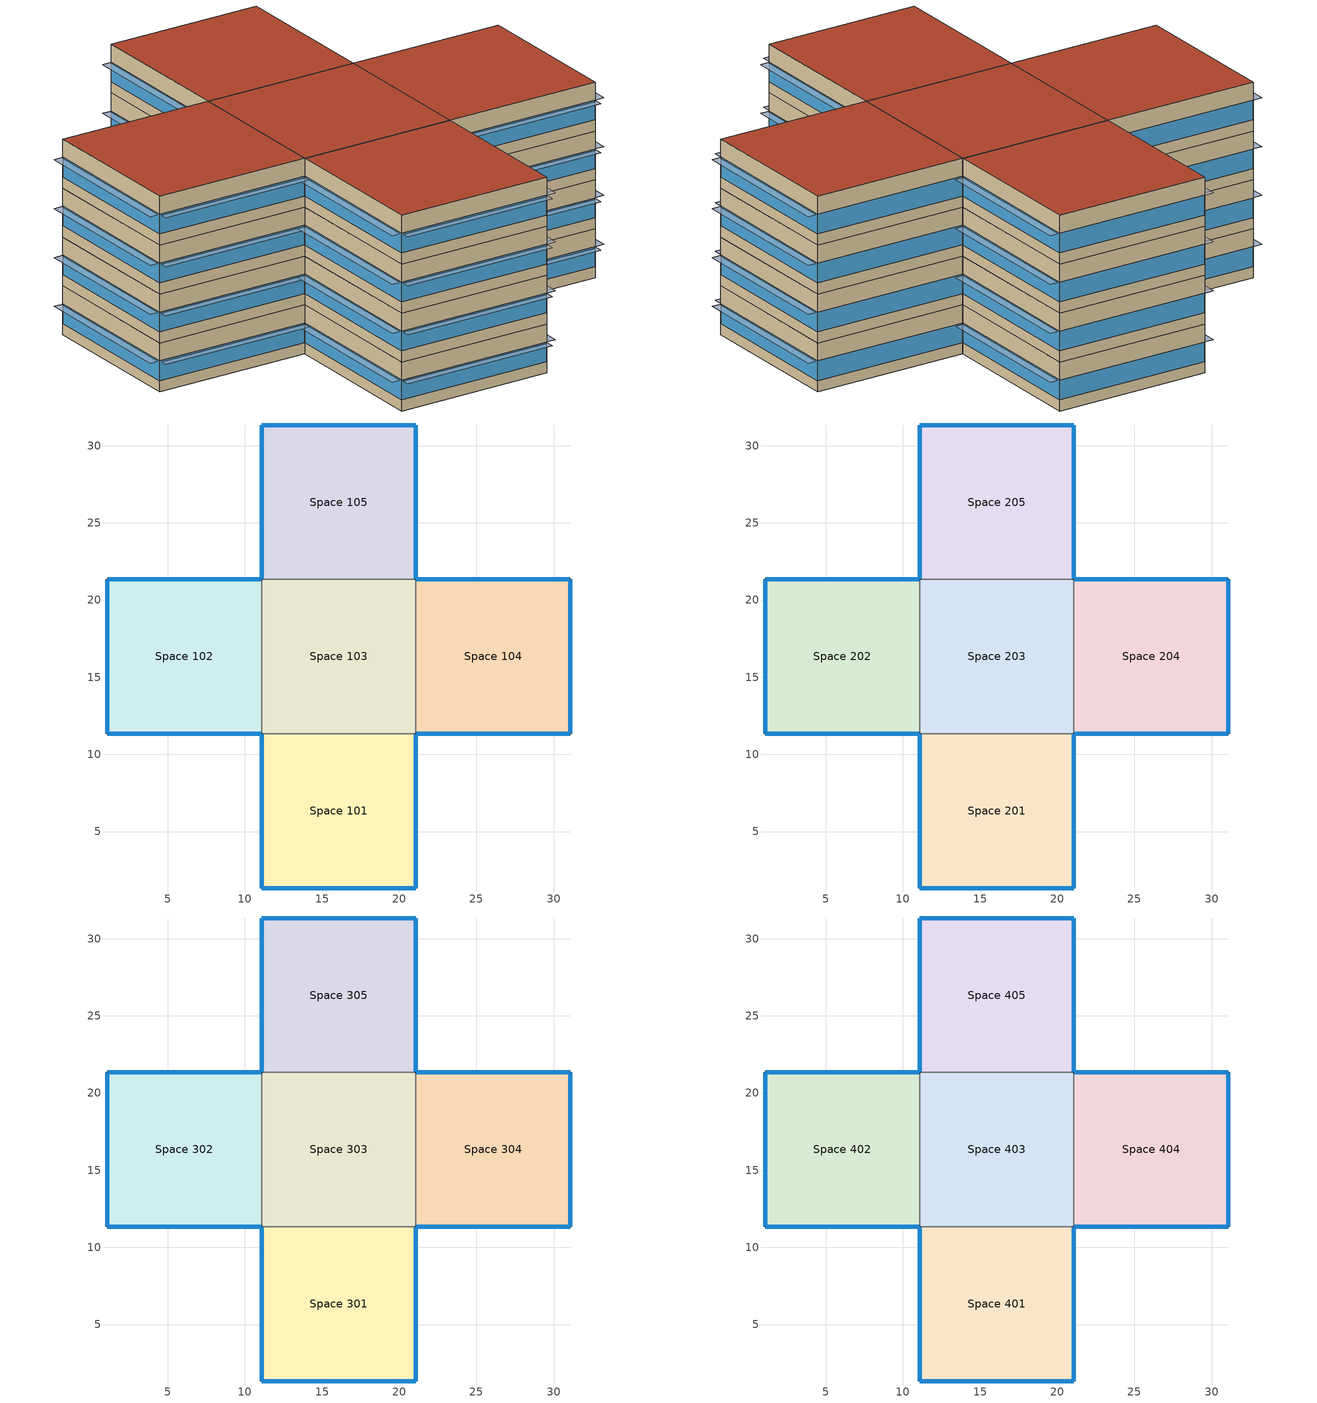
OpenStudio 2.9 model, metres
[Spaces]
Space 101
 floor ground: 21.08,11.34 21.08,1.34 11.08,1.34 11.08,11.34 z0
 wall outside: 11.08,11.34 11.08,1.34 21.08,1.34 21.08,11.34 z0:3.05
 wall to Space 103: 21.08,11.34 11.08,11.34 z0:3.05
 window: 11.1,1.34 21.05,1.34 / 21.08,1.37 21.08,11.32 / 11.08,11.32 11.08,1.37 z0.7:1.93
Space 102
 floor ground: 1.08,21.34 11.08,21.34 11.08,11.34 1.08,11.34 z0
 wall outside: 11.08,21.34 1.08,21.34 1.08,11.34 11.08,11.34 z0:3.05
 wall to Space 103: 11.08,11.34 11.08,21.34 z0:3.05
 window: 1.08,21.32 1.08,11.37 / 11.05,21.34 1.1,21.34 / 1.1,11.34 11.05,11.34 z0.7:1.93
Space 103
 floor ground: 21.08,21.34 21.08,11.34 11.08,11.34 11.08,21.34 z0
 wall to Space 105: 21.08,21.34 11.08,21.34 z0:3.05
 wall to Space 104: 21.08,11.34 21.08,21.34 z0:3.05
Space 104
 floor ground: 31.08,21.34 31.08,11.34 21.08,11.34 21.08,21.34 z0
 wall outside: 21.08,11.34 31.08,11.34 31.08,21.34 21.08,21.34 z0:3.05
 window: 31.05,21.34 21.1,21.34 / 31.08,11.37 31.08,21.32 / 21.1,11.34 31.05,11.34 z0.7:1.93
Space 105
 floor ground: 21.08,31.34 21.08,21.34 11.08,21.34 11.08,31.34 z0
 wall outside: 21.08,21.34 21.08,31.34 11.08,31.34 11.08,21.34 z0:3.05
 window: 11.08,31.32 11.08,21.37 / 21.05,31.34 11.1,31.34 / 21.08,21.37 21.08,31.32 z0.7:1.93
Space 201
 floor to Space 101: 21.08,11.34 21.08,1.34 11.08,1.34 11.08,11.34 z3.05
 wall outside: 11.08,11.34 11.08,1.34 21.08,1.34 21.08,11.34 z3.05:6.1
 wall to Space 203: 21.08,11.34 11.08,11.34 z3.05:6.1
 window: 11.1,1.34 21.05,1.34 / 11.08,11.32 11.08,1.37 / 21.08,1.37 21.08,11.32 z3.75:4.97
Space 202
 floor to Space 102: 11.08,21.34 11.08,11.34 1.08,11.34 1.08,21.34 z3.05
 wall outside: 11.08,21.34 1.08,21.34 1.08,11.34 11.08,11.34 z3.05:6.1
 wall to Space 203: 11.08,11.34 11.08,21.34 z3.05:6.1
 window: 1.08,21.32 1.08,11.37 / 11.05,21.34 1.1,21.34 / 1.1,11.34 11.05,11.34 z3.75:4.97
Space 203
 floor to Space 103: 21.08,21.34 21.08,11.34 11.08,11.34 11.08,21.34 z3.05
 wall to Space 205: 21.08,21.34 11.08,21.34 z3.05:6.1
 wall to Space 204: 21.08,11.34 21.08,21.34 z3.05:6.1
Space 204
 floor to Space 104: 31.08,21.34 31.08,11.34 21.08,11.34 21.08,21.34 z3.05
 wall outside: 21.08,11.34 31.08,11.34 31.08,21.34 21.08,21.34 z3.05:6.1
 window: 21.1,11.34 31.05,11.34 / 31.05,21.34 21.1,21.34 / 31.08,11.37 31.08,21.32 z3.75:4.97
Space 205
 floor to Space 105: 21.08,31.34 21.08,21.34 11.08,21.34 11.08,31.34 z3.05
 wall outside: 21.08,21.34 21.08,31.34 11.08,31.34 11.08,21.34 z3.05:6.1
 window: 11.08,31.32 11.08,21.37 / 21.05,31.34 11.1,31.34 / 21.08,21.37 21.08,31.32 z3.75:4.97
Space 301
 floor to Space 201: 21.08,11.34 21.08,1.34 11.08,1.34 11.08,11.34 z6.1
 wall outside: 11.08,11.34 11.08,1.34 21.08,1.34 21.08,11.34 z6.1:9.14
 wall to Space 303: 21.08,11.34 11.08,11.34 z6.1:9.14
 window: 21.08,1.37 21.08,11.32 / 11.1,1.34 21.05,1.34 / 11.08,11.32 11.08,1.37 z6.8:8.02
Space 302
 floor to Space 202: 11.08,21.34 11.08,11.34 1.08,11.34 1.08,21.34 z6.1
 wall outside: 11.08,21.34 1.08,21.34 1.08,11.34 11.08,11.34 z6.1:9.14
 wall to Space 303: 11.08,11.34 11.08,21.34 z6.1:9.14
 window: 1.08,21.32 1.08,11.37 / 11.05,21.34 1.1,21.34 / 1.1,11.34 11.05,11.34 z6.8:8.02
Space 303
 floor to Space 203: 21.08,21.34 21.08,11.34 11.08,11.34 11.08,21.34 z6.1
 wall to Space 305: 21.08,21.34 11.08,21.34 z6.1:9.14
 wall to Space 304: 21.08,11.34 21.08,21.34 z6.1:9.14
Space 304
 floor to Space 204: 31.08,21.34 31.08,11.34 21.08,11.34 21.08,21.34 z6.1
 wall outside: 21.08,11.34 31.08,11.34 31.08,21.34 21.08,21.34 z6.1:9.14
 window: 31.05,21.34 21.1,21.34 / 31.08,11.37 31.08,21.32 / 21.1,11.34 31.05,11.34 z6.8:8.02
Space 305
 floor to Space 205: 21.08,31.34 21.08,21.34 11.08,21.34 11.08,31.34 z6.1
 wall outside: 21.08,21.34 21.08,31.34 11.08,31.34 11.08,21.34 z6.1:9.14
 window: 11.08,31.32 11.08,21.37 / 21.05,31.34 11.1,31.34 / 21.08,21.37 21.08,31.32 z6.8:8.02
Space 401
 floor to Space 301: 21.08,11.34 21.08,1.34 11.08,1.34 11.08,11.34 z9.14
 wall outside: 11.08,11.34 11.08,1.34 21.08,1.34 21.08,11.34 z9.14:12.19
 wall to Space 403: 21.08,11.34 11.08,11.34 z9.14:12.19
 window: 21.08,1.37 21.08,11.32 / 11.1,1.34 21.05,1.34 / 11.08,11.32 11.08,1.37 z9.84:11.07
 roof outside: 21.08,1.34 21.08,11.34 11.08,11.34 11.08,1.34 z12.19
Space 402
 floor to Space 302: 11.08,21.34 11.08,11.34 1.08,11.34 1.08,21.34 z9.14
 wall outside: 11.08,21.34 1.08,21.34 1.08,11.34 11.08,11.34 z9.14:12.19
 wall to Space 403: 11.08,11.34 11.08,21.34 z9.14:12.19
 window: 1.1,11.34 11.05,11.34 / 1.08,21.32 1.08,11.37 / 11.05,21.34 1.1,21.34 z9.84:11.07
 roof outside: 11.08,11.34 11.08,21.34 1.08,21.34 1.08,11.34 z12.19
Space 403
 floor to Space 303: 21.08,21.34 21.08,11.34 11.08,11.34 11.08,21.34 z9.14
 wall to Space 405: 21.08,21.34 11.08,21.34 z9.14:12.19
 wall to Space 404: 21.08,11.34 21.08,21.34 z9.14:12.19
 roof outside: 21.08,11.34 21.08,21.34 11.08,21.34 11.08,11.34 z12.19
Space 404
 floor to Space 304: 31.08,21.34 31.08,11.34 21.08,11.34 21.08,21.34 z9.14
 wall outside: 21.08,11.34 31.08,11.34 31.08,21.34 21.08,21.34 z9.14:12.19
 window: 31.05,21.34 21.1,21.34 / 31.08,11.37 31.08,21.32 / 21.1,11.34 31.05,11.34 z9.84:11.07
 roof outside: 31.08,11.34 31.08,21.34 21.08,21.34 21.08,11.34 z12.19
Space 405
 floor to Space 305: 21.08,31.34 21.08,21.34 11.08,21.34 11.08,31.34 z9.14
 wall outside: 21.08,21.34 21.08,31.34 11.08,31.34 11.08,21.34 z9.14:12.19
 window: 11.08,31.32 11.08,21.37 / 21.05,31.34 11.1,31.34 / 21.08,21.37 21.08,31.32 z9.84:11.07
 roof outside: 21.08,21.34 21.08,31.34 11.08,31.34 11.08,21.34 z12.19
shading: 31.05,10.73 31.05,11.34 21.1,11.34 21.1,10.73 z11.07; 11.08,1.37 11.08,11.32 10.47,11.32 10.47,1.37 z8.02; 21.05,0.73 21.05,1.34 11.1,1.34 11.1,0.73 z1.93; 21.69,21.37 21.69,31.32 21.08,31.32 21.08,21.37 z8.02; 1.08,11.37 1.08,21.32 0.47,21.32 0.47,11.37 z1.93; 1.08,11.37 1.08,21.32 0.47,21.32 0.47,11.37 z4.97; 21.69,1.37 21.69,11.32 21.08,11.32 21.08,1.37 z8.02; 11.05,10.73 11.05,11.34 1.1,11.34 1.1,10.73 z1.93; 11.08,21.37 11.08,31.32 10.47,31.32 10.47,21.37 z4.97; 21.69,21.37 21.69,31.32 21.08,31.32 21.08,21.37 z1.93; 21.69,1.37 21.69,11.32 21.08,11.32 21.08,1.37 z1.93; 21.69,1.37 21.69,11.32 21.08,11.32 21.08,1.37 z11.07; 11.08,1.37 11.08,11.32 10.47,11.32 10.47,1.37 z1.93; 31.05,10.73 31.05,11.34 21.1,11.34 21.1,10.73 z1.93; 31.69,11.37 31.69,21.32 31.08,21.32 31.08,11.37 z1.93; 21.05,0.73 21.05,1.34 11.1,1.34 11.1,0.73 z4.97; 11.08,21.37 11.08,31.32 10.47,31.32 10.47,21.37 z8.02; 11.08,21.37 11.08,31.32 10.47,31.32 10.47,21.37 z1.93; 31.05,10.73 31.05,11.34 21.1,11.34 21.1,10.73 z4.97; 11.08,1.37 11.08,11.32 10.47,11.32 10.47,1.37 z4.97; 21.69,1.37 21.69,11.32 21.08,11.32 21.08,1.37 z4.97; 11.05,10.73 11.05,11.34 1.1,11.34 1.1,10.73 z4.97; 21.69,21.37 21.69,31.32 21.08,31.32 21.08,21.37 z4.97; 31.69,11.37 31.69,21.32 31.08,21.32 31.08,11.37 z4.97; 21.05,0.73 21.05,1.34 11.1,1.34 11.1,0.73 z8.02; 1.08,11.37 1.08,21.32 0.47,21.32 0.47,11.37 z8.02; 11.05,10.73 11.05,11.34 1.1,11.34 1.1,10.73 z8.02; 21.69,21.37 21.69,31.32 21.08,31.32 21.08,21.37 z11.07; 11.05,10.73 11.05,11.34 1.1,11.34 1.1,10.73 z11.07; 31.69,11.37 31.69,21.32 31.08,21.32 31.08,11.37 z8.02; 31.05,10.73 31.05,11.34 21.1,11.34 21.1,10.73 z8.02; 21.05,0.73 21.05,1.34 11.1,1.34 11.1,0.73 z11.07; 11.08,1.37 11.08,11.32 10.47,11.32 10.47,1.37 z11.07; 1.08,11.37 1.08,21.32 0.47,21.32 0.47,11.37 z11.07; 31.69,11.37 31.69,21.32 31.08,21.32 31.08,11.37 z11.07; 11.08,21.37 11.08,31.32 10.47,31.32 10.47,21.37 z11.07
[Building]
Building 1: Space Type=189.1-2009 - Office - OpenOffice - CZ4-8; Default Construction Set=189.1-2009 - CZ5 - Office
[Site]
ISTANBUL: Latitude {deg}=40.97; Longitude {deg}=28.82; Time Zone {hr}=2; Elevation {m}=37
[ClimateZones]
Climate Zone Institution Name 1=ASHRAE; Climate Zone Document Name 1=ANSI/ASHRAE Standard 169; Climate Zone Document Year 1=2006; Climate Zone Institution Name 2=CEC; Climate Zone Document Name 2=California Climate Zone Descriptions; Climate Zone Document Year 2=1995
[SizingPeriod:DesignDay] Barometric Pressure {Pa}=100881; Sky Clearness=0; Rain Indicator=0; Snow Indicator=0; Day of Month=21; Daylight Saving Time Indicator=0; Dry-Bulb Temperature Range Modifier Type=DefaultMultipliers
Name | Maximum Dry-Bulb Temperature {C} | Daily Dry-Bulb Temperature Range {deltaC} | Humidity Indicating Conditions at Maximum Dry-Bulb | Wind Speed {m/s} | Wind Direction {deg} | Month | Day Type | Humidity Indicating Type | Solar Model Indicator | ASHRAE Taub | ASHRAE Taud
ISTANBUL Ann Htg 99.6% Condns DB | -2.6 | 0 | -2.6 | 6.2 | 0 | 2 | WinterDesignDay | Wetbulb | ASHRAEClearSky
ISTANBUL Ann Hum_n 99.6% Condns DP=>MCDB | 0.6 | 0 | -7.2 | 6.2 | 0 | 2 | WinterDesignDay | Dewpoint | ASHRAEClearSky
ISTANBUL Ann Htg Wind 99.6% Condns WS=>MCDB | 1.3 | 0 | 1.3 | 13.8 | 0 | 2 | WinterDesignDay | Wetbulb | ASHRAEClearSky
ISTANBUL Ann Clg .4% Condns DB=>MWB | 31.1 | 7.7 | 21.4 | 5.8 | 30 | 8 | SummerDesignDay | Wetbulb | ASHRAETau | 0.47 | 1.973
ISTANBUL Ann Clg .4% Condns WB=>MDB | 27.6 | 7.7 | 24.3 | 5.8 | 30 | 8 | SummerDesignDay | Wetbulb | ASHRAETau | 0.47 | 1.973
ISTANBUL Ann Clg .4% Condns DP=>MDB | 26.2 | 7.7 | 23.2 | 5.8 | 30 | 8 | SummerDesignDay | Dewpoint | ASHRAETau | 0.47 | 1.973
ISTANBUL Ann Clg .4% Condns Enth=>MDB | 27.5 | 7.7 | 73600 | 5.8 | 30 | 8 | SummerDesignDay | Enthalpy | ASHRAETau | 0.47 | 1.973
[DefaultConstructionSet] Interior Partition Construction=Interior Partition
Name | Default Exterior Surface Constructions | Default Interior Surface Constructions | Default Ground Contact Surface Constructions | Default Exterior SubSurface Constructions | Default Interior SubSurface Constructions
189.1-2009 - CZ5 - Office | Default Surface Constructions 13 | Default Surface Constructions 14 | Default Surface Constructions 15 | Default Sub Surface Constructions 9 | Default Sub Surface Constructions 10
My Custom Construction Set 3 | Default Surface Constructions 28 | Default Surface Constructions 29 | Default Surface Constructions 30 | Default Sub Surface Constructions 19 | Default Sub Surface Constructions 20
[DefaultSurfaceConstructions]
Name | Floor Construction | Wall Construction | Roof Ceiling Construction
Default Surface Constructions 13 | ExtSlabCarpet 4in ClimateZone 1-8 | ASHRAE 189.1-2009 ExtWall Mass ClimateZone 5 | ASHRAE 189.1-2009 ExtRoof IEAD ClimateZone 2-5
Default Surface Constructions 14; Default Surface Constructions 29 | Interior Floor | Interior Wall | Interior Ceiling
Default Surface Constructions 15; Default Surface Constructions 30 | ExtSlabCarpet 4in ClimateZone 1-8 | ExtSlabCarpet 4in ClimateZone 1-8 | ExtSlabCarpet 4in ClimateZone 1-8
Default Surface Constructions 28 | ExtSlabCarpet 4in ClimateZone 1-8 | My Custom Wall Exterior 3 | ASHRAE 189.1-2009 ExtRoof IEAD ClimateZone 1
[Construction]
ExtSlabCarpet 4in ClimateZone 1-8: MAT-CC05 4 HW CONCRETE, CP02 CARPET PAD
ASHRAE 189.1-2009 ExtRoof IEAD ClimateZone 1: Roof Membrane, Roof Insulation [18], Metal Decking
Interior Floor: F16 Acoustic tile, F05 Ceiling air space resistance, M11 100mm lightweight concrete
Interior Wall: G01a 19mm gypsum board, F04 Wall air space resistance, G01a 19mm gypsum board
Interior Ceiling: M11 100mm lightweight concrete, F05 Ceiling air space resistance, F16 Acoustic tile
ASHRAE 189.1-2009 ExtWindow ClimateZone 1: Theoretical Glass [167]
Exterior Door: F08 Metal surface, I01 25mm insulation board
Interior Window: Clear 3mm
Interior Door; Interior Partition: G05 25mm wood
ASHRAE 189.1-2009 ExtRoof IEAD ClimateZone 2-5: Roof Membrane, Roof Insulation [21], Metal Decking
ASHRAE 189.1-2009 ExtWindow ClimateZone 4-5: Theoretical Glass [207]
ASHRAE 189.1-2009 ExtWall Mass ClimateZone 5: 1IN Stucco, 8IN Concrete HW, Wall Insulation [40], 1/2IN Gypsum
My Custom Wall Exterior 3: Stucco 2.5 cm, Concrete 20cm, Wall Insulation 8 cm, Gypsum Board 1.2 cm
[Material] Thermal Absorptance=0.9
Name | Roughness | Thickness {m} | Conductivity {W/m-K} | Density {kg/m3} | Specific Heat {J/kg-K} | Solar Absorptance | Visible Absorptance
MAT-CC05 4 HW CONCRETE | Rough | 0.1016 | 1.311 | 2240 | 836.8 | 0.85 | 0.85
1IN Stucco | Smooth | 0.0253 | 0.6918 | 1858 | 837 | 0.92 | 0.92
8IN Concrete HW; Concrete 20cm | MediumRough | 0.2033 | 1.7296 | 2243 | 837 | 0.65 | 0.65
1/2IN Gypsum; Gypsum Board 1.2 cm | Smooth | 0.0127 | 0.16 | 784.9 | 830 | 0.4 | 0.4
Roof Membrane | VeryRough | 0.0095 | 0.16 | 1121.29 | 1460 | 0.7 | 0.7
Roof Insulation [18] | MediumRough | 0.1693 | 0.049 | 265 | 836.8 | 0.7 | 0.7
Metal Decking | MediumSmooth | 0.0015 | 45.006 | 7680 | 418.4 | 0.6 | 0.6
F16 Acoustic tile | MediumSmooth | 0.0191 | 0.06 | 368 | 590 | 0.3 | 0.3
M11 100mm lightweight concrete | MediumRough | 0.1016 | 0.53 | 1280 | 840 | 0.5 | 0.5
G01a 19mm gypsum board | MediumSmooth | 0.019 | 0.16 | 800 | 1090 | 0.4 | 0.4
F08 Metal surface | Smooth | 0.0008 | 45.28 | 7824 | 500 | 0.7 | 0.7
I01 25mm insulation board | MediumRough | 0.0254 | 0.03 | 43 | 1210 | 0.6 | 0.6
G05 25mm wood | MediumSmooth | 0.0254 | 0.15 | 608 | 1630 | 0.5 | 0.5
Roof Insulation [21] | MediumRough | 0.2105 | 0.049 | 265 | 836.8 | 0.7 | 0.7
Wall Insulation [40]; Wall Insulation 8 cm | MediumRough | 0.08 | 0.0432 | 91 | 837 | 0.5 | 0.5
Stucco 2.5 cm | Smooth | 0.025 | 0.6918 | 1858 | 837 | 0.92 | 0.92
[Material:NoMass]
CP02 CARPET PAD: Roughness=Smooth; Thermal Resistance {m2-K/W}=0.1; Thermal Absorptance=0.9; Solar Absorptance=0.8; Visible Absorptance=0.8
[Material:AirGap]
Name | Thermal Resistance {m2-K/W}
F05 Ceiling air space resistance | 0.18
F04 Wall air space resistance | 0.15
[DefaultSubSurfaceConstructions]
Name | Fixed Window Construction | Operable Window Construction | Door Construction | Tubular Daylight Dome Construction | Tubular Daylight Diffuser Construction
Default Sub Surface Constructions 9 | ASHRAE 189.1-2009 ExtWindow ClimateZone 4-5 | ASHRAE 189.1-2009 ExtWindow ClimateZone 4-5 | Exterior Door | Interior Window | Interior Window
Default Sub Surface Constructions 10; Default Sub Surface Constructions 20 | Interior Window | Interior Window | Interior Door
Default Sub Surface Constructions 19 | ASHRAE 189.1-2009 ExtWindow ClimateZone 1 | ASHRAE 189.1-2009 ExtWindow ClimateZone 1 | Exterior Door | Interior Window | Interior Window
[WindowMaterial:Glazing] Optical Data Type=SpectralAverage; Thickness {m}=0.003; Back Side Solar Reflectance at Normal Incidence=0; Back Side Visible Reflectance at Normal Incidence=0; Infrared Transmittance at Normal Incidence=0; Dirt Correction Factor for Solar and Visible Transmittance=1; Solar Diffusing=No
Name | Solar Transmittance at Normal Incidence | Front Side Solar Reflectance at Normal Incidence | Visible Transmittance at Normal Incidence | Front Side Visible Reflectance at Normal Incidence | Front Side Infrared Hemispherical Emissivity | Back Side Infrared Hemispherical Emissivity | Conductivity {W/m-K}
Theoretical Glass [167] | 0.2374 | 0.7126 | 0.2512 | 0.6988 | 0.985 | 0.985 | 2.1073
Clear 3mm | 0.837 | 0.075 | 0.898 | 0.081 | 0.84 | 0.84 | 0.9
Theoretical Glass [207] | 0.3311 | 0.6189 | 0.44 | 0.51 | 0.9 | 0.9 | 0.0133
[WindowMaterial:Blind]
Window Material Blind 1: Slat Width {m}=0.025; Slat Separation {m}=0.01875; Front Side Slat Beam Solar Reflectance=0.5; Back Side Slat Beam Solar Reflectance=0.5; Front Side Slat Diffuse Solar Reflectance=0.5; Back Side Slat Diffuse Solar Reflectance=0.5; Slat Beam Visible Transmittance=0
[SpaceType] Default Construction Set=My Custom Construction Set 3; Standards Building Type=Office
Name | Default Schedule Set | Design Specification Outdoor Air Object | Standards Space Type
189.1-2009 - Office - BreakRoom - CZ1-3 | 189.1-2009 - Office - BreakRoom - CZ1-3 Schedule Set | 189.1-2009 - Office - BreakRoom - CZ1-3 Ventilation | BreakRoom
189.1-2009 - Office - OpenOffice - CZ1-3 | 189.1-2009 - Office - OpenOffice - CZ1-3 Schedule Set | 189.1-2009 - Office - OpenOffice - CZ1-3 Ventilation | OpenOffice
189.1-2009 - Office - OpenOffice - CZ4-8 | 189.1-2009 - Office - OpenOffice - CZ4-8 Schedule Set | 189.1-2009 - Office - OpenOffice - CZ4-8 Ventilation | OpenOffice
[DefaultScheduleSet] People Activity Level Schedule=Office Activity; Lighting Schedule=Office Bldg Light; Electric Equipment Schedule=Office Bldg Equip; Infiltration Schedule=Office Infil Quarter On
Name | Number of People Schedule
189.1-2009 - Office - BreakRoom - CZ1-3 Schedule Set | Office Misc Occ
189.1-2009 - Office - OpenOffice - CZ1-3 Schedule Set; 189.1-2009 - Office - OpenOffice - CZ4-8 Schedule Set | Office Work Occ
[Lights:Definition] Design Level Calculation Method=Watts/Area
Name | Watts per Space Floor Area {W/m2}
189.1-2009 - Office - BreakRoom - CZ1-3 Lights Definition | 11.625
189.1-2009 - Office - OpenOffice - CZ1-3 Lights Definition; 189.1-2009 - Office - OpenOffice - CZ4-8 Lights Definition | 10.6563
[Lights]
Name | Lights Definition | Space or SpaceType
189.1-2009 - Office - BreakRoom - CZ1-3 Lights | 189.1-2009 - Office - BreakRoom - CZ1-3 Lights Definition | 189.1-2009 - Office - BreakRoom - CZ1-3
189.1-2009 - Office - OpenOffice - CZ1-3 Lights | 189.1-2009 - Office - OpenOffice - CZ1-3 Lights Definition | 189.1-2009 - Office - OpenOffice - CZ1-3
189.1-2009 - Office - OpenOffice - CZ4-8 Lights | 189.1-2009 - Office - OpenOffice - CZ4-8 Lights Definition | 189.1-2009 - Office - OpenOffice - CZ4-8
[DesignSpecification:OutdoorAir] Outdoor Air Method=Sum
Name | Outdoor Air Flow per Person {m3/s-person}
189.1-2009 - Office - BreakRoom - CZ1-3 Ventilation | 0.00707921
189.1-2009 - Office - OpenOffice - CZ1-3 Ventilation; 189.1-2009 - Office - OpenOffice - CZ4-8 Ventilation | 0.00943895
[People:Definition] Number of People Calculation Method=People/Area; Fraction Radiant=0.3
Name | People per Space Floor Area {person/m2}
189.1-2009 - Office - BreakRoom - CZ1-3 People Definition | 0.538196
189.1-2009 - Office - OpenOffice - CZ1-3 People Definition; 189.1-2009 - Office - OpenOffice - CZ4-8 People Definition | 0.0565105
[People]
Name | People Definition | Space or SpaceType
189.1-2009 - Office - BreakRoom - CZ1-3 People | 189.1-2009 - Office - BreakRoom - CZ1-3 People Definition | 189.1-2009 - Office - BreakRoom - CZ1-3
189.1-2009 - Office - OpenOffice - CZ1-3 People | 189.1-2009 - Office - OpenOffice - CZ1-3 People Definition | 189.1-2009 - Office - OpenOffice - CZ1-3
189.1-2009 - Office - OpenOffice - CZ4-8 People | 189.1-2009 - Office - OpenOffice - CZ4-8 People Definition | 189.1-2009 - Office - OpenOffice - CZ4-8
[SpaceInfiltration:DesignFlowRate] Design Flow Rate Calculation Method=Flow/ExteriorArea
Name | Space or SpaceType | Flow per Exterior Surface Area {m3/s-m2}
189.1-2009 - Office - BreakRoom - CZ1-3 Infiltration | 189.1-2009 - Office - BreakRoom - CZ1-3 | 0.00030226
189.1-2009 - Office - OpenOffice - CZ1-3 Infiltration | 189.1-2009 - Office - OpenOffice - CZ1-3 | 0.00030226
189.1-2009 - Office - OpenOffice - CZ4-8 Infiltration | 189.1-2009 - Office - OpenOffice - CZ4-8 | 0.000226568
[ElectricEquipment:Definition] Design Level Calculation Method=Watts/Area
Name | Watts per Space Floor Area {W/m2}
189.1-2009 - Office - BreakRoom - CZ1-3 Electric Equipment Definition | 48.007
189.1-2009 - Office - OpenOffice - CZ1-3 Electric Equipment Definition; 189.1-2009 - Office - OpenOffice - CZ4-8 Electric Equipment Definition | 7.64238
[ElectricEquipment]
Name | Electric Equipment Definition | Space or SpaceType
189.1-2009 - Office - BreakRoom - CZ1-3 Electric Equipment | 189.1-2009 - Office - BreakRoom - CZ1-3 Electric Equipment Definition | 189.1-2009 - Office - BreakRoom - CZ1-3
189.1-2009 - Office - OpenOffice - CZ1-3 Electric Equipment | 189.1-2009 - Office - OpenOffice - CZ1-3 Electric Equipment Definition | 189.1-2009 - Office - OpenOffice - CZ1-3
189.1-2009 - Office - OpenOffice - CZ4-8 Electric Equipment | 189.1-2009 - Office - OpenOffice - CZ4-8 Electric Equipment Definition | 189.1-2009 - Office - OpenOffice - CZ4-8
[ThermostatSetpoint:DualSetpoint] Heating Setpoint Temperature Schedule=Medium Office HtgSetp; Cooling Setpoint Temperature Schedule=Medium Office ClgSetp
Thermal Zone 1 Thermostat 1; Thermal Zone 2 Thermostat; Thermal Zone 3 Thermostat 1; Thermal Zone 4 Thermostat; Thermal Zone 5 Thermostat 1; Thermal Zone 6 Thermostat; Thermal Zone 7 Thermostat 1; Thermal Zone 8 Thermostat
[ShadingControl]
Shading Control 1: Shading Type=InteriorBlind; Shading Device Material=Window Material Blind 1
[BuildingStory] Nominal Floor to Floor Height {m}=3.048
Name | Nominal Z Coordinate {m}
Building Story 1 | 0
Building Story 2 | 3.048
Building Story 3 | 6.096
Building Story 4 | 9.144
[Space] Default Construction Set=My Custom Construction Set 3
Name | Space Type | Building Story | Thermal Zone
Space 101; Space 102; Space 104; Space 105 | 189.1-2009 - Office - OpenOffice - CZ1-3 | Building Story 1 | Thermal Zone 1
Space 103 | 189.1-2009 - Office - BreakRoom - CZ1-3 | Building Story 1 | Thermal Zone 2
Space 201; Space 202; Space 204; Space 205 | 189.1-2009 - Office - OpenOffice - CZ1-3 | Building Story 2 | Thermal Zone 3
Space 203 | 189.1-2009 - Office - BreakRoom - CZ1-3 | Building Story 2 | Thermal Zone 4
Space 301; Space 302; Space 304; Space 305 | 189.1-2009 - Office - OpenOffice - CZ1-3 | Building Story 3 | Thermal Zone 5
Space 303 | 189.1-2009 - Office - BreakRoom - CZ1-3 | Building Story 3 | Thermal Zone 6
Space 401; Space 402; Space 404; Space 405 | 189.1-2009 - Office - OpenOffice - CZ1-3 | Building Story 4 | Thermal Zone 7
Space 403 | 189.1-2009 - Office - BreakRoom - CZ1-3 | Building Story 4 | Thermal Zone 8
[ThermalZone] Use Ideal Air Loads=Yes
Name | Thermostat
Thermal Zone 1 | Thermal Zone 1 Thermostat 1
Thermal Zone 2 | Thermal Zone 2 Thermostat
Thermal Zone 3 | Thermal Zone 3 Thermostat 1
Thermal Zone 4 | Thermal Zone 4 Thermostat
Thermal Zone 5 | Thermal Zone 5 Thermostat 1
Thermal Zone 6 | Thermal Zone 6 Thermostat
Thermal Zone 7 | Thermal Zone 7 Thermostat 1
Thermal Zone 8 | Thermal Zone 8 Thermostat
[Sizing:Zone] Zone Cooling Design Supply Air Temperature Input Method=SupplyAirTemperature; Zone Cooling Design Supply Air Temperature {C}=14; Zone Cooling Design Supply Air Temperature Difference {deltaC}=11.11; Zone Heating Design Supply Air Temperature Input Method=SupplyAirTemperature; Zone Heating Design Supply Air Temperature {C}=40; Zone Heating Design Supply Air Temperature Difference {deltaC}=11.11; Zone Cooling Design Supply Air Humidity Ratio {kg-H2O/kg-air}=0.0085; Zone Heating Design Supply Air Humidity Ratio {kg-H2O/kg-air}=0.008; Cooling Design Air Flow Method=DesignDay; Heating Design Air Flow Method=DesignDay; Account for Dedicated Outdoor Air System=No; Dedicated Outdoor Air System Control Strategy=NeutralSupplyAir; Dedicated Outdoor Air Low Setpoint Temperature for Design {C}=autosize; Dedicated Outdoor Air High Setpoint Temperature for Design {C}=autosize
Thermal Zone 1; Thermal Zone 2; Thermal Zone 3; Thermal Zone 4; Thermal Zone 5; Thermal Zone 6; Thermal Zone 7; Thermal Zone 8
[Schedule:Ruleset]
Name | Default Day Schedule | Summer Design Day Schedule | Winter Design Day Schedule
Office Bldg Light | Office Bldg Light Default Schedule | Office Bldg Light Summer Design Day | Office Bldg Light Winter Design Day
Office Misc Occ | Office Bldg Occ Default Schedule 1 | Office Bldg Occ Summer Design Day 1 | Office Bldg Occ Winter Design Day 1
Office Activity | Office Activity Default Schedule | Office Activity Summer Design Day | Office Activity Winter Design Day
Office Infil Quarter On | Office Infil Quarter On Default Schedule | Office Infil Quarter On Summer Design Day | Office Infil Quarter On Winter Design Day
Office Bldg Equip | Office Bldg Equip Default Schedule | Office Bldg Equip Summer Design Day | Office Bldg Equip Winter Design Day
Medium Office HtgSetp | Medium Office HtgSetp Default Schedule | Medium Office HtgSetp Summer Design Day | Medium Office HtgSetp Winter Design Day
Medium Office ClgSetp | Medium Office ClgSetp Default Schedule | Medium Office ClgSetp Summer Design Day | Medium Office ClgSetp Winter Design Day
Office Work Occ | Office Bldg Occ Default Schedule | Office Bldg Occ Summer Design Day | Office Bldg Occ Winter Design Day
[Schedule:Day]
Office Bldg Light Default Schedule: 5, 0, 0.05, 7, 0, 0.1, 8, 0, 0.3, 17, 0, 0.9, 18, 0, 0.7, 20, 0, 0.5, 22, 0, 0.3, 23, 0, 0.1, 24, 0, 0.05
Office Bldg Light Summer Design Day; Office Infil Quarter On Rule 1 Day Schedule; Office Bldg Equip Summer Design Day: 24, 0, 1
Office Bldg Light Winter Design Day; Office Bldg Occ Winter Design Day 1; Office Bldg Occ Rule 1 Day Schedule 1; Office Bldg Equip Winter Design Day; Office Bldg Occ Winter Design Day; Office Bldg Occ Rule 1 Day Schedule: 24, 0, 0
Office Bldg Light Rule 1 Day Schedule: 24, 0, 0.05
Office Bldg Light Rule 2 Day Schedule: 6, 0, 0.05, 8, 0, 0.1, 14, 0, 0.5, 17, 0, 0.15, 24, 0, 0.05
Office Bldg Occ Default Schedule 1: 6, 0, 0, 7, 0, 0.1, 8, 0, 0.2, 20, 0, 0.4, 22, 0, 0.1, 24, 0, 0.05
Office Bldg Occ Summer Design Day 1; Office Bldg Occ Summer Design Day: 6, 0, 0, 22, 0, 1, 24, 0, 0.05
Office Bldg Occ Rule 2 Day Schedule 1: 6, 0, 0, 8, 0, 0.1, 14, 0, 0.25, 17, 0, 0.1, 24, 0, 0
Office Activity Default Schedule; Office Activity Summer Design Day; Office Activity Winter Design Day: 24, 0, 132
Office Infil Quarter On Default Schedule; Office Infil Quarter On Summer Design Day: 6, 0, 1, 22, 0, 0.25, 24, 0, 1
Office Infil Quarter On Winter Design Day; Office Infil Quarter On Rule 2 Day Schedule: 6, 0, 1, 18, 0, 0.25, 24, 0, 1
Office Bldg Equip Default Schedule: 8, 0, 0.4, 12, 0, 0.9, 13, 0, 0.8, 17, 0, 0.9, 18, 0, 0.8, 20, 0, 0.6, 22, 0, 0.5, 24, 0, 0.4
Office Bldg Equip Rule 1 Day Schedule: 24, 0, 0.3
Office Bldg Equip Rule 2 Day Schedule: 6, 0, 0.3, 8, 0, 0.4, 14, 0, 0.5, 17, 0, 0.35, 24, 0, 0.3
Medium Office HtgSetp Default Schedule: 6, 0, 15.6, 22, 0, 21, 24, 0, 15.6
Medium Office HtgSetp Summer Design Day; Medium Office HtgSetp Rule 1 Day Schedule: 24, 0, 15.6
Medium Office HtgSetp Winter Design Day: 24, 0, 21
Medium Office HtgSetp Rule 2 Day Schedule: 6, 0, 15.6, 18, 0, 21, 24, 0, 15.6
Medium Office ClgSetp Default Schedule; Medium Office ClgSetp Summer Design Day: 6, 0, 26.7, 22, 0, 24, 24, 0, 26.7
Medium Office ClgSetp Winter Design Day; Medium Office ClgSetp Rule 1 Day Schedule: 24, 0, 26.7
Medium Office ClgSetp Rule 2 Day Schedule: 6, 0, 26.7, 18, 0, 24, 24, 0, 26.7
Office Bldg Occ Default Schedule: 6, 0, 0, 7, 0, 0.1, 8, 0, 0.2, 12, 0, 0.85, 13, 0, 0.5, 17, 0, 0.85, 18, 0, 0.7, 20, 0, 0.4, 22, 0, 0.1, 24, 0, 0.05
Office Bldg Occ Rule 2 Day Schedule: 6, 0, 0, 8, 0, 0.1, 14, 0, 0.4, 17, 0, 0.1, 24, 0, 0
[Schedule:Rule] Apply Monday=No; Apply Tuesday=No; Apply Wednesday=No; Apply Thursday=No; Apply Friday=No; Date Specification Type=DateRange; Start Month=1; Start Day=1; End Month=12; End Day=31
Name | Schedule Ruleset | Rule Order | Day Schedule | Apply Sunday | Apply Saturday
Office Bldg Light Rule 1 | Office Bldg Light | 0 | Office Bldg Light Rule 1 Day Schedule | Yes | No
Office Bldg Light Rule 2 | Office Bldg Light | 1 | Office Bldg Light Rule 2 Day Schedule | No | Yes
Office Misc Occ Rule 1 | Office Misc Occ | 0 | Office Bldg Occ Rule 1 Day Schedule 1 | Yes | No
Office Misc Occ Rule 2 | Office Misc Occ | 1 | Office Bldg Occ Rule 2 Day Schedule 1 | No | Yes
Office Infil Quarter On Rule 1 | Office Infil Quarter On | 0 | Office Infil Quarter On Rule 1 Day Schedule | Yes | No
Office Infil Quarter On Rule 2 | Office Infil Quarter On | 1 | Office Infil Quarter On Rule 2 Day Schedule | No | Yes
Office Bldg Equip Rule 1 | Office Bldg Equip | 0 | Office Bldg Equip Rule 1 Day Schedule | Yes | No
Office Bldg Equip Rule 2 | Office Bldg Equip | 1 | Office Bldg Equip Rule 2 Day Schedule | No | Yes
Medium Office HtgSetp Rule 1 | Medium Office HtgSetp | 0 | Medium Office HtgSetp Rule 1 Day Schedule | Yes | No
Medium Office HtgSetp Rule 2 | Medium Office HtgSetp | 1 | Medium Office HtgSetp Rule 2 Day Schedule | No | Yes
Medium Office ClgSetp Rule 1 | Medium Office ClgSetp | 0 | Medium Office ClgSetp Rule 1 Day Schedule | Yes | No
Medium Office ClgSetp Rule 2 | Medium Office ClgSetp | 1 | Medium Office ClgSetp Rule 2 Day Schedule | No | Yes
Office Work Occ Rule 1 | Office Work Occ | 0 | Office Bldg Occ Rule 1 Day Schedule | Yes | No
Office Work Occ Rule 2 | Office Work Occ | 1 | Office Bldg Occ Rule 2 Day Schedule | No | Yes
